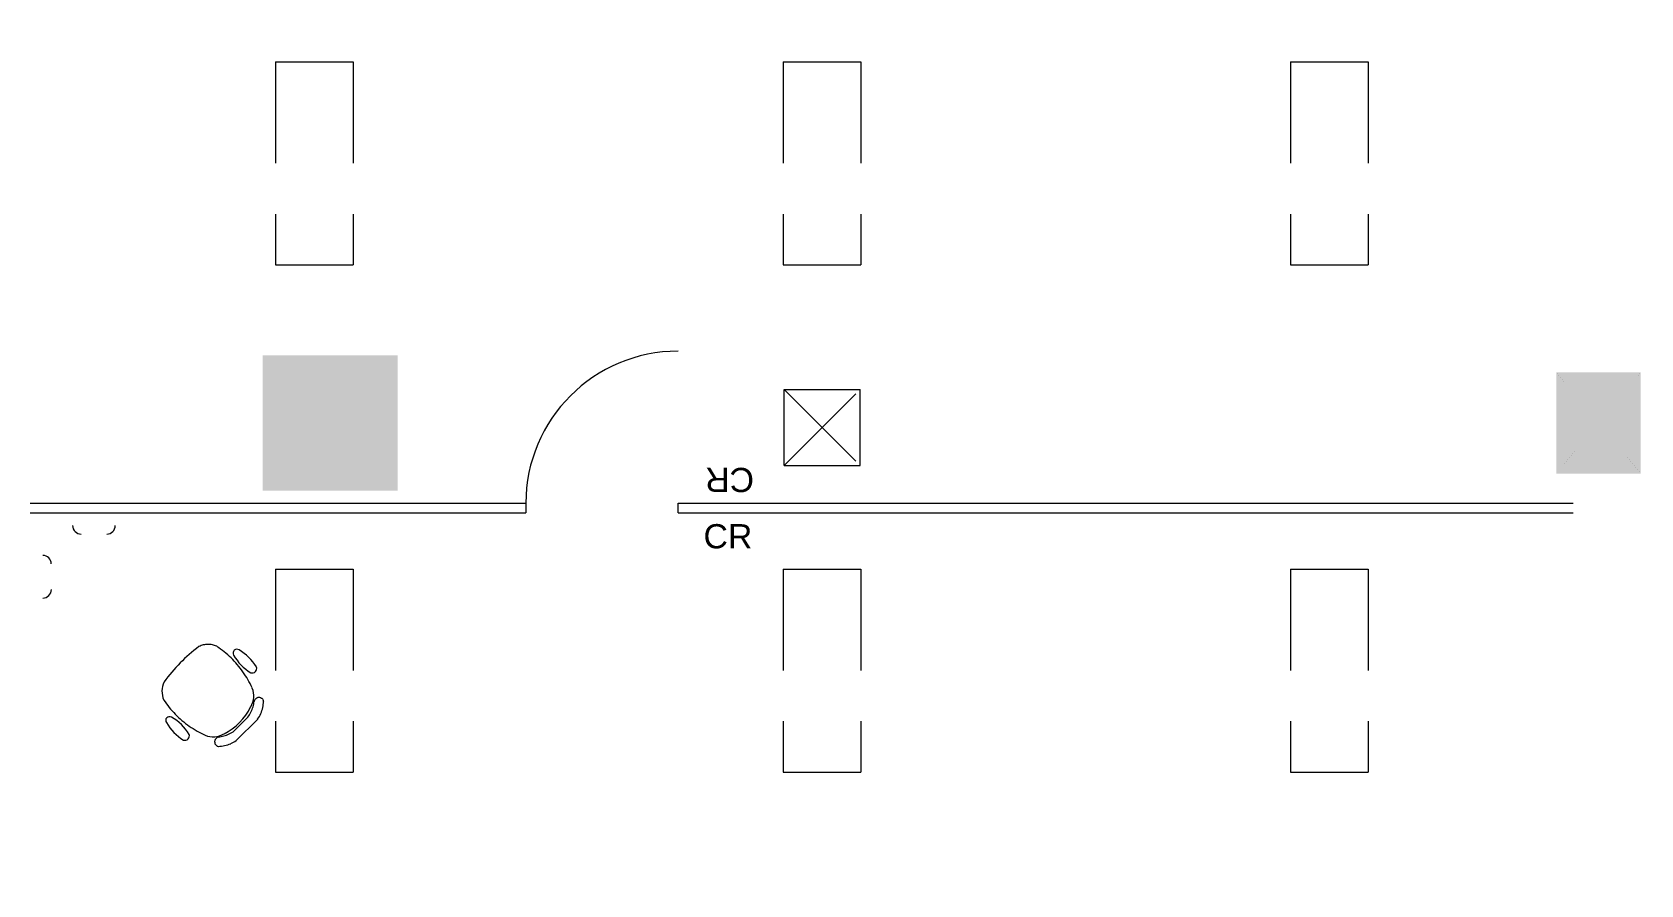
# Model space of a CAD drawing. Extents: x -6172 to 8039, y -4082 to 1639.
# Drawn here: x 1597.4 to 1977.9, y 446.3 to 648 of the extents above; entities that cross this region are included whole.
import ezdxf

# ---------------------------------------------------------------- set-up
doc = ezdxf.new("R2010")
doc.units = 0
doc.header["$LTSCALE"] = 96
doc.header["$MEASUREMENT"] = 0
doc.linetypes.add('HIDDEN', pattern=[0.375, 0.25, -0.125])
doc.linetypes.add('SHORT_DASHES', pattern=[0.375, 0.25, -0.125])
doc.layers.get('0').update_dxf_attribs({"linetype": 'CONTINUOUS', "lineweight": 0})
for name, color, linetype, lineweight in [('21', 7, 'CONTINUOUS', 0), ('A-DOOR', 2, 'CONTINUOUS', 0), ('A-FURN-CHAR', 3, 'CONTINUOUS', 0), ('A-FURN-PNLS', 2, 'CONTINUOUS', 0), ('A-FURN-UPPR', 3, 'HIDDEN', 0), ('A-FURN-WKSF', 3, 'CONTINUOUS', 0), ('A-GRID-COLS', 2, 'CONTINUOUS', 0), ('A-PATT-WALL', 1, 'CONTINUOUS', 0), ('A-WALL-FULL', 6, 'CONTINUOUS', 0), ('NTS_NOT_TO_STANDARDS', 7, 'CONTINUOUS', 0)]:
    doc.layers.add(name, color=color, linetype=linetype, lineweight=lineweight)
doc.styles.add('ARIAL', font='ARIAL', dxfattribs={"height": 0.2})

# ---------------------------------------------------------------- blocks, each defined once
blk = doc.blocks.new('ZZ000001')
at = {"layer": '21', "color": 7, "linetype": 'SHORT_DASHES'}
for p, q in [((1654.96, 640.97), (1654.96, 592.97)), ((1654.96, 640.97), (1673.34, 640.97)), ((1673.34, 640.97), (1673.34, 592.97)), ((1774.97, 640.97), (1774.97, 592.97)), ((1774.97, 640.97), (1793.35, 640.97)), ((1793.35, 640.97), (1793.35, 592.97)), ((1894.98, 640.97), (1894.98, 592.97)), ((1894.98, 640.97), (1913.35, 640.97)), ((1913.35, 640.97), (1913.35, 592.97)), ((1654.96, 592.97), (1673.34, 592.97)), ((1774.97, 592.97), (1793.35, 592.97)), ((1894.98, 592.97), (1913.35, 592.97)), ((1775.22, 545.47), (1793.22, 563.47)), ((1775.22, 563.47), (1793.22, 545.47)), ((1775.22, 545.47), (1775.22, 563.47)), ((1775.22, 563.47), (1793.22, 563.47)), ((1793.22, 545.47), (1793.22, 563.47)), ((1775.22, 545.47), (1793.22, 545.47)), ((1654.96, 520.97), (1654.96, 472.96)), ((1654.96, 520.97), (1673.34, 520.97)), ((1673.34, 520.97), (1673.34, 472.96)), ((1774.97, 520.97), (1774.97, 472.96)), ((1774.97, 520.97), (1793.35, 520.97)), ((1793.35, 520.97), (1793.35, 472.96)), ((1894.98, 520.97), (1894.98, 472.96)), ((1894.98, 520.97), (1913.35, 520.97)), ((1913.35, 520.97), (1913.35, 472.96)), ((1654.96, 472.96), (1673.34, 472.96)), ((1774.97, 472.96), (1793.35, 472.96)), ((1894.98, 472.96), (1913.35, 472.96))]:
    blk.add_line(p, q, dxfattribs=at)
blk = doc.blocks.new('ZZ000149')
at = {"layer": 'A-FURN-CHAR', "color": 8, "linetype": 'Continuous'}
for p, q in [((1648.42, 485.96), (1645.16, 482.69)), ((1645.65, 480.4), (1650.72, 485.47))]:
    blk.add_line(p, q, dxfattribs=at)
for centre, radius, start, end in [((1661.94, 469.58), 41.53, 127.2404, 143.4682), ((1639.06, 498.02), 5.14, 103.5539, 115.7377), ((1639.04, 498.12), 5.04, 91.2029, 103.5517), ((1639.03, 498.2), 4.96, 78.7159, 91.1974), ((1639.04, 498.24), 4.91, 66.1507, 78.7063), ((1628.05, 483.23), 23.4, 45.6235, 56.2042), ((1627.89, 483.07), 23.64, 35.1071, 45.6174), ((1645.79, 501.11), 0.891, 54.3254, 212.0086), ((1655.11, 506.33), 11.58, 209.467, 238.6699), ((1640.54, 491.79), 11.58, 31.3326, 60.1422), ((1627.57, 482.85), 24.02, 24.7042, 35.1031), ((1649.41, 497.47), 1.08, 252.8985, 18.3234), ((1633.38, 492.06), 5.3, 155.1727, 203.1288), ((1645.09, 490.97), 4.73, 327.1659, 23.2822), ((1647.95, 503.01), 23.4, 213.7952, 224.3789), ((1636.41, 494.58), 14.08, 296.7942, 333.9004), ((1642.12, 490.59), 7.82, 323.6359, 333.5956), ((1642.2, 490.55), 7.73, 333.5893, 343.6238), ((1642.34, 490.51), 7.59, 343.6187, 353.7747), ((1650.99, 489.44), 1.13, 157.7157, 169.1178), ((1651, 489.44), 1.13, 146.3776, 157.715), ((1651.01, 489.43), 1.15, 135.1134, 146.3806), ((1651.01, 489.42), 1.16, 123.9075, 135.1105), ((1651.02, 489.42), 1.16, 112.7589, 123.9124), ((1651.02, 489.41), 1.17, 101.6334, 112.76), ((1651.02, 489.41), 1.17, 90.5123, 101.638), ((1651.02, 489.42), 1.16, 79.3652, 90.5162), ((1651.02, 489.42), 1.16, 68.1686, 79.3674), ((1651.02, 489.43), 1.15, 56.9066, 68.169), ((1644.36, 489.86), 7.73, 336.5047, 347.7141), ((1651.03, 489.44), 1.14, 45.5741, 56.9064), ((1651.04, 489.45), 1.13, 34.1746, 45.5725), ((1644.5, 489.83), 7.59, 347.7072, 359.0557), ((1651.04, 489.45), 1.12, 22.7269, 34.1754), ((1651.05, 489.45), 1.11, 11.2436, 22.7197), ((1629.85, 485.17), 0.891, 57.9938, 215.677), ((1639.17, 490.42), 11.58, 209.8601, 238.6697), ((1624.63, 475.85), 11.58, 31.3325, 60.5354), ((1648.12, 503.17), 23.64, 224.3847, 234.8979), ((1648.34, 503.49), 24.02, 234.9022, 245.3038), ((1644.29, 489.89), 7.8, 325.379, 336.514), ((1633.49, 481.55), 1.08, 251.6789, 17.1039), ((1640.17, 486.01), 4.73, 246.7202, 302.8365), ((1641.7, 480.1), 1.17, 168.3666, 179.4923), ((1641.7, 480.1), 1.16, 179.4866, 190.6376), ((1641.7, 480.1), 1.17, 157.2402, 168.3667), ((1641.69, 480.1), 1.16, 190.6342, 201.8331), ((1641.68, 480.09), 1.15, 201.8329, 213.0953), ((1641.7, 480.1), 1.16, 146.0905, 157.244), ((1641.67, 480.09), 1.14, 213.0972, 224.4295), ((1641.69, 480.1), 1.16, 134.8912, 146.0941), ((1641.69, 480.11), 1.15, 123.624, 134.8912), ((1641.68, 480.12), 1.13, 112.2863, 123.6237), ((1641.68, 480.13), 1.13, 100.8858, 112.2879), ((1640.6, 488.78), 7.59, 276.2278, 286.3838), ((1640.56, 488.91), 7.73, 286.3784, 296.4129), ((1641.25, 486.76), 7.73, 282.288, 293.4973), ((1640.53, 488.99), 7.82, 296.4066, 306.3662), ((1641.22, 486.83), 7.8, 293.4885, 304.6235), ((1641.67, 480.08), 1.13, 224.4292, 235.8271), ((1641.66, 480.07), 1.12, 235.8283, 247.2768), ((1641.66, 480.07), 1.11, 247.2813, 258.7574), ((1641.28, 486.62), 7.59, 270.9465, 282.2951)]:
    blk.add_arc(centre, radius, start, end, dxfattribs=at)

msp = doc.modelspace()

# ---------------------------------------------------------------- linework, layer by layer
at = {"layer": 'A-DOOR', "const_width": 0.00174}
msp.add_lwpolyline([(1750.14, 536.53), (1750.14, 572.53), (1748.39, 572.53), (1748.39, 536.53), (1750.14, 536.53)], dxfattribs=at)
at = {"layer": 'A-DOOR'}
msp.add_arc((1750.14, 536.53), 36, 90, 180, dxfattribs=at)
at = {"layer": 'A-FURN-PNLS', "const_width": 0.00174}
for points in [[(1635.89, 533.28), (1599.9, 533.28), (1599.9, 531.27), (1635.89, 531.27)], [(1671.89, 533.28), (1671.89, 533.28), (1635.89, 533.28), (1635.89, 531.27), (1671.89, 531.27)], [(1599.9, 531.27), (1599.89, 495.27), (1597.88, 495.27), (1597.88, 531.27), (1599.9, 531.27)], [(1671.89, 531.27), (1673.91, 531.27), (1673.91, 507.27), (1671.89, 507.27), (1671.89, 531.27)], [(1599.89, 495.27), (1599.89, 447.27), (1597.88, 447.27), (1597.88, 495.27)], [(1599.89, 447.27), (1629.94, 447.27), (1629.94, 445.26), (1599.89, 445.26), (1599.89, 447.27)], [(1629.94, 447.27), (1653.94, 447.27), (1653.94, 445.26), (1629.94, 445.26)]]:
    msp.add_lwpolyline(points, dxfattribs=at)
at = {"layer": 'A-FURN-UPPR', "const_width": 0.00174}
for points in [[(1671.89, 531.27), (1671.89, 533.28)], [(1636.4, 531.27), (1636.4, 517.5)], [(1671.39, 531.27), (1671.39, 517.5)], [(1671.89, 517.5), (1635.89, 517.5)], [(1636.4, 518.01), (1671.38, 518.01)], [(1599.89, 494.77), (1613.66, 494.77)], [(1613.16, 447.78), (1613.16, 494.77)], [(1613.66, 495.27), (1613.66, 447.27)], [(1599.89, 447.78), (1613.66, 447.78)]]:
    msp.add_lwpolyline(points, dxfattribs=at)
at = {"layer": 'A-FURN-WKSF', "const_width": 0.00174}
for points in [[(1615.01, 529.25), (1608.97, 529.25)], [(1615.01, 529.25), (1615.01, 529.25)], [(1635.89, 531.27), (1635.89, 507.93)], [(1601.91, 522.2), (1601.91, 516.15)], [(1623.24, 495.27), (1635.89, 507.93)], [(1635.89, 507.93), (1671.89, 507.93)], [(1599.89, 495.27), (1623.24, 495.27), (1623.24, 447.27)]]:
    msp.add_lwpolyline(points, dxfattribs=at)
at = {"layer": 'A-FURN-WKSF'}
for centre, radius, start, end in [((1608.97, 531.27), 2.02, 180, 270), ((1615.01, 531.27), 2.02, 270, 0), ((1599.9, 522.2), 2.01, 0, 90), ((1599.9, 516.15), 2.02, 270, 0)]:
    msp.add_arc(centre, radius, start, end, dxfattribs=at)
at = {"layer": 'A-GRID-COLS', "const_width": 0.00174}
for points in [[(1651.86, 571.53), (1683.86, 539.52)], [(1651.86, 539.52), (1683.86, 571.53)], [(1651.86, 539.52), (1651.86, 571.53), (1683.86, 571.53), (1683.86, 539.52), (1651.86, 539.52)], [(1957.84, 543.52), (1977.85, 567.52)], [(1977.85, 543.52), (1957.84, 567.52)], [(1977.85, 543.52), (1977.85, 567.52), (1957.84, 567.52), (1957.84, 543.52), (1977.85, 543.52)], [(1667.86, 555.52), (1667.86, 555.52)], [(1967.85, 555.52), (1967.85, 555.52)]]:
    msp.add_lwpolyline(points, dxfattribs=at)
at = {"layer": 'A-PATT-WALL'}
for points in [[(1651.87, 571.53), (1683.86, 571.53), (1651.87, 539.52), (1683.86, 539.52)], [(1957.84, 567.52), (1977.85, 567.52), (1957.84, 543.52), (1977.85, 543.52)]]:
    msp.add_solid(points, dxfattribs=at)
at = {"layer": 'A-WALL-FULL'}
for p, q in [((1596.89, 536.53), (1714.14, 536.53)), ((1714.14, 536.53), (1714.14, 534.28)), ((1750.14, 534.28), (1750.14, 536.53)), ((1750.14, 536.53), (1961.84, 536.53)), ((1596.89, 534.28), (1714.14, 534.28)), ((1750.14, 534.28), (1961.84, 534.28))]:
    msp.add_line(p, q, dxfattribs=at)
at = {"layer": 'A-WALL-FULL', "const_width": 0.00174}
for points in [[(1977.81, -1734.33), (1977.86, 1045.49)], [(1961.84, 567.52), (1961.85, 1029.49)], [(1961.84, 87.55), (1961.84, 543.52)]]:
    msp.add_lwpolyline(points, dxfattribs=at)

# ---------------------------------------------------------------- block references
for name in ['ZZ000001', 'ZZ000149']:
    msp.add_blockref(name, (0, 0))

# ---------------------------------------------------------------- texts
at = {"layer": 'NTS_NOT_TO_STANDARDS', "style": 'ARIAL'}
msp.add_text('CR', height=5.727, rotation=180, dxfattribs=at).set_placement((1768.12, 544.93))
msp.add_text('CR', height=5.727, dxfattribs=at).set_placement((1756.16, 525.88))

doc.saveas('drawing.dxf')
